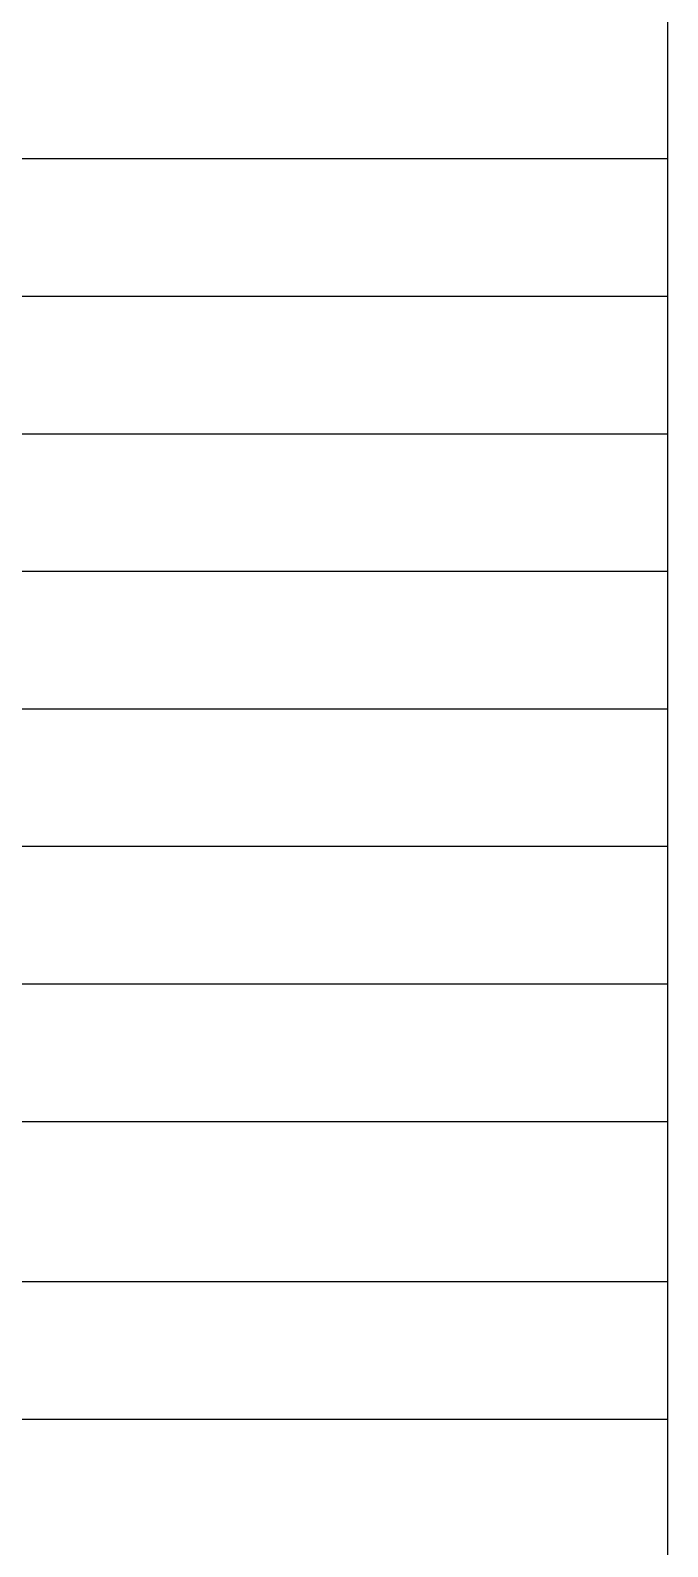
# Model space of a CAD drawing. Header units: millimetres. Extents: x 275 to 18701, y 84 to 132086.
# Drawn here: x 11748 to 18701, y 16692 to 33231 of the extents above; entities that cross this region are included whole.
import ezdxf

# ---------------------------------------------------------------- set-up
doc = ezdxf.new("R2010")
doc.units = ezdxf.units.MM

msp = doc.modelspace()

# ---------------------------------------------------------------- linework, layer by layer
for p, q in [((18701, 84), (18701, 132086)), ((275, 31831), (18701, 31831)), ((275, 30331), (18701, 30331)), ((275, 28831), (18701, 28831)), ((275, 27331), (18701, 27331)), ((275, 25831), (18701, 25831)), ((275, 24331), (18701, 24331)), ((275, 22831), (18701, 22831)), ((275, 21331), (18701, 21331)), ((275, 19584), (18701, 19584)), ((275, 18084), (18701, 18084))]:
    msp.add_line(p, q)

doc.saveas('drawing.dxf')
